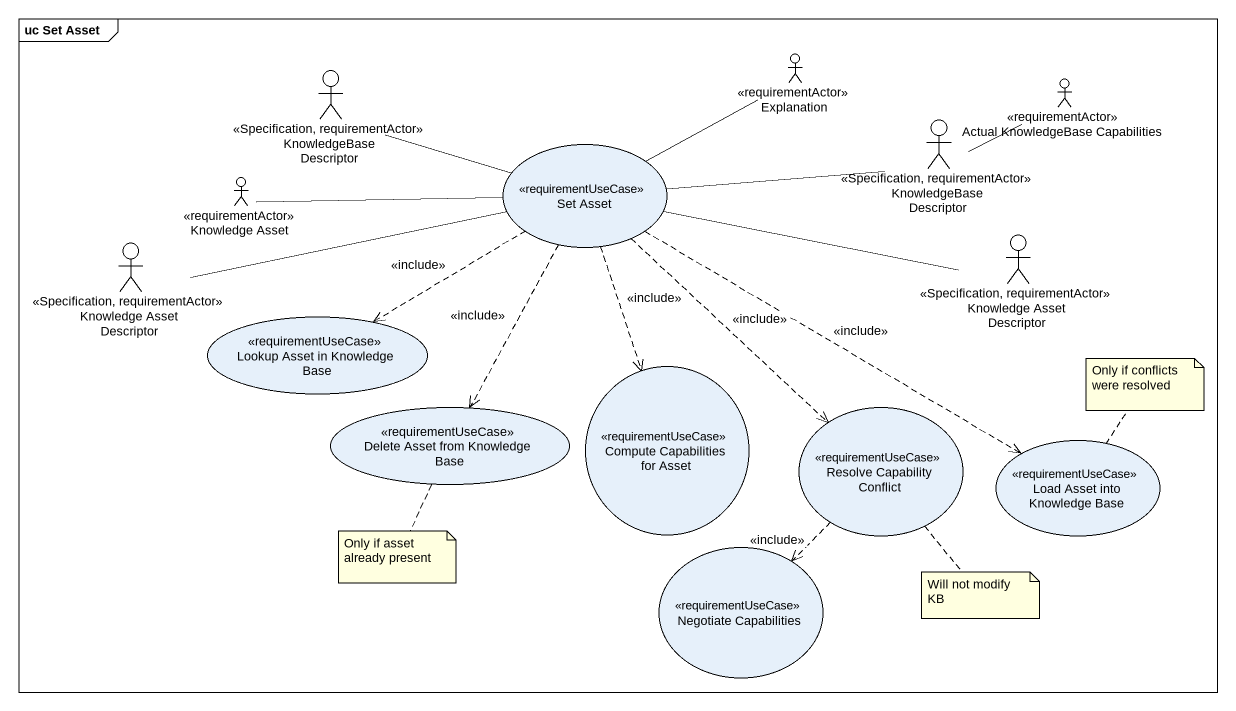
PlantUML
@startuml
mainframe uc Set Asset
actor Explanation <<requirementActor>>
actor "KnowledgeBase Descriptor" as KnowledgeBase_Descriptor <<Specification, requirementActor>>
actor "Actual KnowledgeBase Capabilities" as Actual_KnowledgeBase <<requirementActor>>
usecase "Set Asset" as Set_Asset <<requirementUseCase>>
actor "KnowledgeBase Descriptor" as KnowledgeBase_Descriptor_2 <<Specification, requirementActor>>
actor "Knowledge Asset" as Knowledge_Asset <<requirementActor>>
actor "Knowledge Asset Descriptor" as Knowledge_Asset_Descriptor <<Specification, requirementActor>>
actor "Knowledge Asset Descriptor" as Knowledge_Asset_Descriptor_2 <<Specification, requirementActor>>
usecase "Lookup Asset in Knowledge Base" as Lookup_Asset_in_Knowledge <<requirementUseCase>>
usecase "Compute Capabilities for Asset" as Compute_Capabilities_for <<requirementUseCase>>
usecase "Delete Asset from Knowledge Base" as Delete_Asset_from_Knowledge <<requirementUseCase>>
usecase "Resolve Capability Conflict" as Resolve_Capability_Conflict <<requirementUseCase>>
usecase "Load Asset into Knowledge Base" as Load_Asset_into_Knowledge <<requirementUseCase>>
usecase "Negotiate Capabilities" as Negotiate_Capabilities <<requirementUseCase>>
KnowledgeBase_Descriptor -right- Set_Asset
Set_Asset -right- Explanation
Set_Asset -right- KnowledgeBase_Descriptor_2
Set_Asset -right- Knowledge_Asset_Descriptor_2
Set_Asset .left.> Lookup_Asset_in_Knowledge : <<include>>
Set_Asset ..> Compute_Capabilities_for : <<include>>
Set_Asset ..> Delete_Asset_from_Knowledge : <<include>>
Set_Asset ..> Resolve_Capability_Conflict : <<include>>
Set_Asset .right.> Load_Asset_into_Knowledge : <<include>>
KnowledgeBase_Descriptor_2 -right- Actual_KnowledgeBase
Knowledge_Asset -right- Set_Asset
Knowledge_Asset_Descriptor -right- Set_Asset
Resolve_Capability_Conflict ..> Negotiate_Capabilities : <<include>>
note top of Load_Asset_into_Knowledge : Only if conflicts were resolved
note bottom of Delete_Asset_from_Knowledge : Only if asset already present
note bottom of Resolve_Capability_Conflict : Will not modify KB
@enduml
